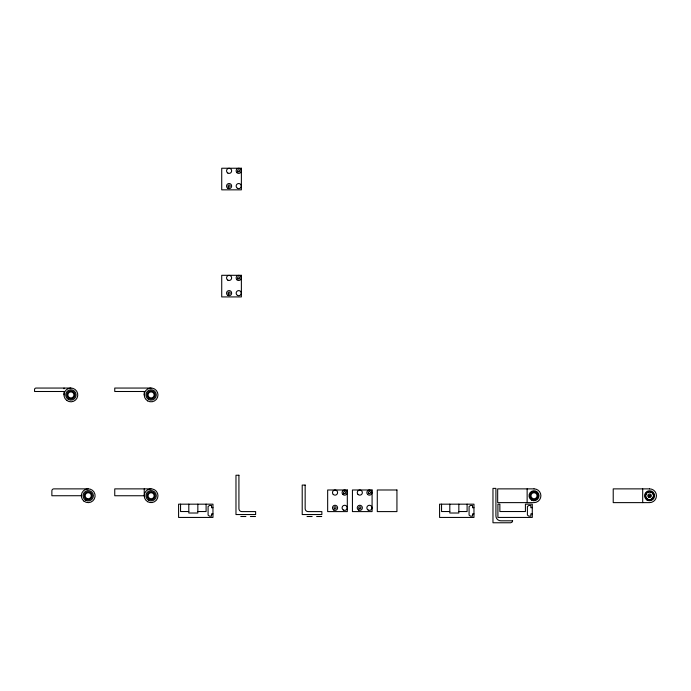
<?xml version="1.0" encoding="UTF-8"?>
<svg xmlns="http://www.w3.org/2000/svg" width="691" height="691" viewBox="0 0 691 691"><rect width="100%" height="100%" fill="white"/><g stroke="black" fill="none" stroke-linecap="round" stroke-linejoin="round"><path stroke-width="1.04" d="M212.958 507.73L212.975 504.171L178.589 504.171L178.589 517.438L212.975 517.438L212.958 507.73L211.532 507.73L211.532 505.467L209.494 505.467L208.086 506.538L208.086 515.063L209.494 516.142L211.532 516.142L211.532 513.879L212.958 513.879M473.957 507.73L473.974 504.171L439.588 504.171L439.588 517.438L473.974 517.438L473.957 507.73L472.532 507.73L472.532 505.467L470.493 505.467L469.077 506.538L469.077 515.063L470.493 516.142L472.532 516.142L472.532 513.879L473.957 513.879M532.277 507.73L532.295 504.171L525.419 504.171L525.419 511.539L499.869 511.539L499.869 504.171L497.909 504.171L497.909 517.438L532.295 517.438L532.277 507.73L530.852 507.73L530.852 505.467L528.814 505.467L527.406 506.538L527.406 515.063L528.814 516.142L530.852 516.142L530.852 513.879L532.277 513.879M649.877 495.827L649.298 495.913L649.566 495.43M81.745 495.723L51.868 495.749L51.868 490.835A1.969 1.969 0 0 1 53.838 488.874L88.223 488.874M70.905 388.057L36.027 388.057A1.477 1.477 0 0 0 34.55 389.534L34.55 391.495L64.418 391.495M151.104 388.057L114.749 388.057L114.749 391.495L144.229 391.495L144.229 394.941M151.104 488.874L114.749 488.874L114.749 495.749L144.229 495.749L144.229 488.874M188.807 511.539L180.55 511.539L180.55 504.171M197.842 511.539L206.099 511.539L206.099 504.171M449.806 511.539L441.549 511.539L441.549 504.171M458.841 511.539L467.099 511.539L467.099 504.171M240.779 516.514L245.91 516.514M250.392 516.514L255.523 516.514M307.02 516.514L312.151 516.514M316.625 516.514L321.756 516.514M645.489 496.846L645.912 497.865M653.651 494.652L653.798 495.749A4.224 4.224 0 0 1 647.458 499.412A4.224 4.224 0 0 1 647.458 492.087A4.224 4.224 0 0 1 653.798 495.749M653.505 495.749L653.366 494.73A3.887 3.887 0 0 0 648.564 491.992A3.887 3.887 0 0 0 645.817 496.76L646.171 497.719A3.887 3.887 0 0 0 653.461 495.749M642.69 488.874L642.69 502.625M527.138 488.874L527.138 502.625M458.841 504.171L458.841 513.016L449.806 513.016L449.806 504.171M197.842 504.171L197.842 513.016L188.807 513.016L188.807 504.171M64.03 388.057L64.03 388.8M64.03 391.495L64.03 394.941M652.019 492.562A4.025 4.025 0 0 1 652.019 498.945A4.025 4.025 0 0 1 645.86 497.287M645.688 496.794A4.025 4.025 0 0 1 646.379 493.305M646.724 492.908A4.025 4.025 0 0 1 651.587 492.268M649.16 495.646L649.981 495.853L649.16 495.646M512.618 520.807L512.04 522.197L510.649 522.767L492.968 522.767L492.968 488.382L495.913 488.382L495.913 515.892A4.915 4.915 0 0 0 500.828 520.807L512.618 520.807M648.935 495.533C649.575 498.168 651.069 493.849 648.935 495.533M241.375 168.233L221.725 168.233L221.725 189.844L241.375 189.844L241.375 168.233M241.375 275.303L221.725 275.303L221.725 296.923L241.375 296.923L241.375 275.303M238.922 475.244L235.976 475.244L235.976 514.545L255.627 514.545L255.627 511.599L241.867 511.599A2.945 2.945 0 0 1 238.922 508.654L238.922 475.244M305.154 485.073L302.209 485.073L302.209 514.545L321.859 514.545L321.859 511.599L308.108 511.599A2.945 2.945 0 0 1 305.154 508.654L305.154 485.073M534.013 488.874L497.667 488.874L497.667 502.625L534.013 502.625A6.875 6.875 0 0 0 540.898 495.749A6.875 6.875 0 0 0 534.013 488.874M649.575 488.874L613.219 488.874L613.219 502.625L649.575 502.625A6.875 6.875 0 0 0 656.45 495.749A6.875 6.875 0 0 0 649.575 488.874M347.314 489.988L327.664 489.988L327.664 511.599L347.314 511.599L347.314 489.988M372.086 489.988L352.436 489.988L352.436 511.599L372.086 511.599L372.086 489.988M396.936 489.988L377.286 489.988L377.286 511.599L396.936 511.599L396.936 489.988M227.814 188.298A2.565 2.565 0 0 0 231.666 186.078A2.565 2.565 0 0 0 227.814 183.849A2.565 2.565 0 0 0 227.814 188.298M227.823 173.061A2.557 2.557 0 0 0 231.658 170.85A2.557 2.557 0 0 0 227.823 168.639A2.557 2.557 0 0 0 227.823 173.061M228.557 187.011A1.08 1.08 0 0 0 230.181 186.078A1.08 1.08 0 0 0 228.557 185.136A1.08 1.08 0 0 0 228.557 187.011M237.954 171.627A1.08 1.08 0 0 0 239.76 171.109A1.08 1.08 0 0 0 238.404 169.813A1.08 1.08 0 0 0 237.954 171.627M236.927 172.698A2.565 2.565 0 0 0 241.202 171.463A2.565 2.565 0 0 0 237.998 168.388A2.565 2.565 0 0 0 236.927 172.698M237.428 188.289A2.557 2.557 0 0 0 241.263 186.078A2.557 2.557 0 0 0 237.428 183.858A2.557 2.557 0 0 0 237.428 188.289M647.07 500.085A5.01 5.01 0 0 0 654.576 495.749A5.01 5.01 0 0 0 647.07 491.413A5.01 5.01 0 0 0 647.07 500.085M648.547 497.2A1.771 1.771 0 0 0 651.337 495.913A1.771 1.771 0 0 0 648.832 494.143A1.771 1.771 0 0 0 648.547 497.2M68.305 399.441A5.2 5.2 0 0 0 76.096 394.941A5.2 5.2 0 0 0 68.305 390.441A5.2 5.2 0 0 0 68.305 399.441M68.893 398.422A4.025 4.025 0 0 0 74.922 394.941A4.025 4.025 0 0 0 68.893 391.452A4.025 4.025 0 0 0 68.893 398.422M66.716 400.391A6.875 6.875 0 0 0 77.72 395.839A6.875 6.875 0 0 0 68.271 388.584A6.875 6.875 0 0 0 66.716 400.391M69.385 397.567A3.04 3.04 0 0 0 73.937 394.941A3.04 3.04 0 0 0 69.385 392.307A3.04 3.04 0 0 0 69.385 397.567M227.823 280.14A2.557 2.557 0 0 0 231.658 277.92A2.557 2.557 0 0 0 227.823 275.709A2.557 2.557 0 0 0 227.823 280.14M227.814 295.368A2.565 2.565 0 0 0 231.666 293.148A2.565 2.565 0 0 0 227.814 290.928A2.565 2.565 0 0 0 227.814 295.368M228.557 294.081A1.08 1.08 0 0 0 230.181 293.148A1.08 1.08 0 0 0 228.557 292.215A1.08 1.08 0 0 0 228.557 294.081M237.954 278.706A1.08 1.08 0 0 0 239.76 278.179A1.08 1.08 0 0 0 238.404 276.884A1.08 1.08 0 0 0 237.954 278.706M236.927 279.777A2.565 2.565 0 0 0 241.202 278.542A2.565 2.565 0 0 0 237.998 275.459A2.565 2.565 0 0 0 236.927 279.777M237.428 295.359A2.557 2.557 0 0 0 241.263 293.148A2.557 2.557 0 0 0 237.428 290.937A2.557 2.557 0 0 0 237.428 295.359M149.092 398.422A4.025 4.025 0 0 0 155.13 394.941A4.025 4.025 0 0 0 149.092 391.452A4.025 4.025 0 0 0 149.092 398.422M147.667 400.892A6.875 6.875 0 0 0 157.98 394.941A6.875 6.875 0 0 0 147.667 388.981A6.875 6.875 0 0 0 147.667 400.892M149.584 397.567A3.04 3.04 0 0 0 154.145 394.941A3.04 3.04 0 0 0 149.584 392.307A3.04 3.04 0 0 0 149.584 397.567M148.505 399.441A5.2 5.2 0 0 0 156.304 394.941A5.2 5.2 0 0 0 148.505 390.441A5.2 5.2 0 0 0 148.505 399.441M148.66 498.945A4.025 4.025 0 0 0 155.095 496.276A4.025 4.025 0 0 0 149.567 492.035A4.025 4.025 0 0 0 148.66 498.945M149.584 498.384A3.04 3.04 0 0 0 154.145 495.749A3.04 3.04 0 0 0 149.584 493.124A3.04 3.04 0 0 0 149.584 498.384M147.667 501.709A6.875 6.875 0 0 0 157.98 495.749A6.875 6.875 0 0 0 147.667 489.789A6.875 6.875 0 0 0 147.667 501.709M148.505 500.249A5.2 5.2 0 0 0 156.304 495.749A5.2 5.2 0 0 0 148.505 491.249A5.2 5.2 0 0 0 148.505 500.249M86.703 498.384A3.04 3.04 0 0 0 91.264 495.749A3.04 3.04 0 0 0 86.703 493.124A3.04 3.04 0 0 0 86.703 498.384M86.211 499.23A4.025 4.025 0 0 0 92.248 495.749A4.025 4.025 0 0 0 86.211 492.268A4.025 4.025 0 0 0 86.211 499.23M84.034 501.208A6.875 6.875 0 0 0 95.047 496.648A6.875 6.875 0 0 0 85.589 489.392A6.875 6.875 0 0 0 84.034 501.208M85.624 500.249A5.2 5.2 0 0 0 93.423 495.749A5.2 5.2 0 0 0 85.624 491.249A5.2 5.2 0 0 0 85.624 500.249M343.902 493.383A1.08 1.08 0 0 0 345.699 492.864A1.08 1.08 0 0 0 344.343 491.569A1.08 1.08 0 0 0 343.902 493.383M334.496 508.766A1.08 1.08 0 0 0 336.12 507.825A1.08 1.08 0 0 0 334.496 506.892A1.08 1.08 0 0 0 334.496 508.766M342.866 494.454A2.565 2.565 0 0 0 347.141 493.219A2.565 2.565 0 0 0 343.937 490.144A2.565 2.565 0 0 0 342.866 494.454M333.753 510.053A2.565 2.565 0 0 0 337.605 507.825A2.565 2.565 0 0 0 333.753 505.605A2.565 2.565 0 0 0 333.753 510.053M333.235 494.411A2.557 2.557 0 0 0 337.51 493.27A2.557 2.557 0 0 0 334.375 490.135A2.557 2.557 0 0 0 333.235 494.411M343.367 510.044A2.557 2.557 0 0 0 347.202 507.825A2.557 2.557 0 0 0 343.367 505.613A2.557 2.557 0 0 0 343.367 510.044M368.666 493.383A1.08 1.08 0 0 0 370.471 492.864A1.08 1.08 0 0 0 369.115 491.569A1.08 1.08 0 0 0 368.666 493.383M359.268 508.766A1.08 1.08 0 0 0 360.892 507.825A1.08 1.08 0 0 0 359.268 506.892A1.08 1.08 0 0 0 359.268 508.766M358.525 510.053A2.565 2.565 0 0 0 362.378 507.825A2.565 2.565 0 0 0 358.525 505.605A2.565 2.565 0 0 0 358.525 510.053M358.007 494.411A2.557 2.557 0 0 0 362.274 493.27A2.557 2.557 0 0 0 359.147 490.135A2.557 2.557 0 0 0 358.007 494.411M368.139 510.044A2.557 2.557 0 0 0 371.974 507.825A2.557 2.557 0 0 0 368.139 505.613A2.557 2.557 0 0 0 368.139 510.044M367.638 494.454A2.565 2.565 0 0 0 371.905 493.219A2.565 2.565 0 0 0 368.7 490.144A2.565 2.565 0 0 0 367.638 494.454M531.517 500.085A5.01 5.01 0 0 0 539.023 495.749A5.01 5.01 0 0 0 531.517 491.413A5.01 5.01 0 0 0 531.517 500.085M532.502 498.384A3.04 3.04 0 0 0 537.054 495.749A3.04 3.04 0 0 0 532.502 493.124A3.04 3.04 0 0 0 532.502 498.384M532.01 499.23A4.025 4.025 0 0 0 538.039 495.749A4.025 4.025 0 0 0 532.01 492.268A4.025 4.025 0 0 0 532.01 499.23"/></g></svg>
